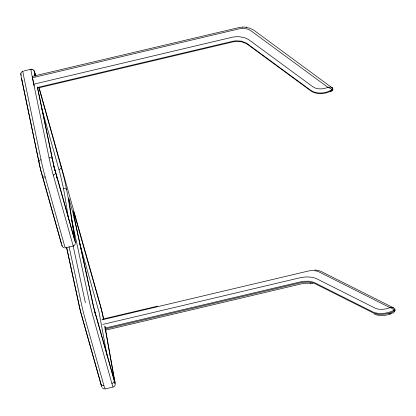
<?xml version="1.0" encoding="UTF-8"?>
<svg xmlns="http://www.w3.org/2000/svg" width="416" height="416" viewBox="0 0 416 416"><rect width="100%" height="100%" fill="white"/><g stroke="black" fill="none" stroke-linecap="round" stroke-linejoin="round"><path stroke-width="0.62" d="M101.832 386.677L101.826 386.828A11.502 0.463 76.7 0 1 101.624 386.641L80.714 312.452A11.414 0.463 76.7 0 1 79.903 309.13L66.518 247.328M332.171 90.631L331.64 91.203L330.288 91.312M115.263 384.259L114.821 385.798L114.052 386.61M20.847 74.485L21.18 72.41L22.838 71.219M75.582 243.573L74.292 245.534M37.227 87.558L232.211 41.418A19.739 16.458 -16.8 0 1 236.298 40.825L241.384 41.163L246.428 43.113L310.617 90.251C313.898 92.607 318.105 93.257 322.057 92.95A19.838 16.541 -16.8 0 0 328.073 91.634L331.958 89.809L332.738 88.847A1.243 1.035 -16.8 0 0 332.623 88.187L253.791 30.165L249.943 28.241L246.095 27.477M37.409 88.156L232.393 42.021A19.739 16.458 -16.8 0 1 236.48 41.428L241.566 41.766L246.61 43.716L310.799 90.854C314.08 93.205 318.287 93.86 322.239 93.548A19.838 16.541 -16.8 0 0 328.255 92.238L332.14 90.412L332.92 89.445A1.243 1.035 -16.8 0 0 332.805 88.79L331.557 87.786M104.978 328.125L299.967 281.991A19.739 11.58 -15 0 1 304.023 281.294L308.989 281.206L313.789 282.282L373.937 312.484L378.362 313.456L384.119 313.305A19.838 11.638 -15 0 0 390.125 311.964L394.082 310.388L394.924 309.639A1.243 0.728 -15 0 0 394.862 309.171L394.623 308.989L394.909 310.133M105.217 329.02L300.206 282.88A19.739 11.58 -15 0 1 304.262 282.183L309.223 282.095L314.028 283.171L374.176 313.373L378.602 314.345L384.358 314.194A19.838 11.638 -15 0 0 390.364 312.853L394.321 311.277L395.164 310.534A1.243 0.728 -15 0 0 395.101 310.066M391.685 313.669C386.168 315.546 379.74 316.529 374.239 314.054M105.648 330.158L301.766 283.78L304.845 283.296L310.575 283.218M23.988 70.923L30.924 69.285M34.206 86.039L32.438 77.73L239.756 28.694A14.95 12.464 -16.8 0 1 244.608 28.449L248.253 29.271L250.64 30.555L327.855 87.303L330.491 88.442L331.869 89.601M33.784 84.172L232.497 37.18A23.088 19.245 -16.8 0 1 239.985 36.806L244.566 37.705L248.472 39.484L312.827 86.746L315.5 88.14L318.755 88.842A15.402 12.839 -16.8 0 0 327.85 87.298L330.642 87.074L332.238 87.672M66.914 247.499L73.351 245.976M102.606 319.129L157.622 306.145M102.003 319.842L308.09 271.092A14.95 8.772 -15 0 1 312.868 270.598L316.384 270.951L318.625 271.721L389.974 307.637L392.038 308.334L394.035 310.237M102.825 324.407L300.3 277.701A23.088 13.546 -15 0 1 307.679 276.936L312.104 277.285L315.796 278.314L375.268 308.22L377.785 309.052L380.921 309.348A15.402 9.038 -15 0 0 389.969 307.632L392.902 307.611L394.576 308.838M104.915 329.763L106.148 329.472M105.071 388.955L113.116 387.052M242.622 27.061L246.839 27.201M242.866 27.024L238.727 27.622L32.235 76.419L32.438 77.73M34.346 71.308L33.124 69.607L31.096 69.243M31.221 69.238L32.079 69.228M314.803 269.953L318.105 270.358L320.778 271.279L393.624 307.876M391.643 313.17L393.676 312.832L394.358 311.438M310.404 283.202L312.91 283.587M64.277 247.905L63.232 247.52L62.015 245.835M104.036 388.976L102.18 387.837M33.93 70.366L34.559 71.802M100.875 383.604L80.761 312.14A8.523 0.343 76.7 0 1 79.851 308.422L66.643 247.307M332.358 87.906L332.54 88.509M331.958 89.809L332.14 90.412M100.672 306.956L73.679 211.697A17.43 0.702 76.7 0 0 73.455 211.895L75.062 220.886A16.51 0.666 76.7 0 0 76.04 225.586L93.252 305.25A8.523 0.343 76.7 0 0 94.162 308.974L114.431 380.858A8.627 0.348 76.7 0 0 114.587 380.999L104.816 326.472M37.294 86.918L53.378 164.008A11.502 0.463 76.7 0 0 54.278 167.742L75.265 242.33A11.414 0.463 76.7 0 0 75.504 242.741L68.604 198.099A17.124 0.692 76.7 0 1 68.962 198.708L72.935 212.815A17.124 0.692 76.7 0 1 74.152 217.802L93.304 305.958A11.414 0.463 76.7 0 0 94.115 309.28L115.024 383.469A11.502 0.463 76.7 0 0 115.227 383.661L104.936 326.076M35.792 75.956L34.97 73.065A11.123 0.447 76.7 0 0 34.284 71.245A10.676 0.432 76.7 0 0 34.242 71.396A11.123 0.447 76.7 0 0 34.752 74.641L35.027 76.003M39.343 88.566L100.558 305.984A11.123 0.447 76.7 0 1 102.185 312.478A10.676 0.432 76.7 0 1 102.586 314.21M39.026 88.031L63.357 175.042A17.43 0.702 76.7 0 1 64.844 181.314L67.501 194.043A16.51 0.666 76.7 0 1 68.104 197.402L74.885 240.016A8.523 0.343 76.7 0 1 74.615 239.559L54.205 166.977A8.627 0.348 76.7 0 1 53.534 164.18L37.622 87.838M41.366 107.084L58.947 169.53A13.78 0.556 76.7 0 1 63.45 188.49L64.308 192.842A13.78 0.556 76.7 0 1 64.808 195.64L68.598 219.294M79.264 241.686L99.003 311.99L107.026 355.228M53.492 165.376L54.928 170.482M31.231 69.67A13.78 0.556 76.7 0 0 31.902 75.145L49.072 157.851A13.78 0.556 76.7 0 0 53.232 175.094L72.192 242.434A13.78 0.556 76.7 0 0 73.476 245.534M113.194 386.734A13.78 0.556 76.7 0 1 111.899 383.432L92.934 316.092A13.78 0.556 76.7 0 1 89.128 300.492L72.774 224.666A13.78 0.556 76.7 0 0 71.895 220.73M23.119 71.396A13.78 0.556 76.7 0 0 23.863 77.048L41.033 159.754A13.78 0.556 76.7 0 0 45.193 176.998L64.152 244.338A13.78 0.556 76.7 0 0 65.452 247.692M105.154 388.851A13.78 0.556 76.7 0 1 103.854 385.336L84.895 317.996A13.78 0.556 76.7 0 1 81.089 302.396L69.077 246.714M38.178 158.205L40.134 167.352A8.627 0.348 76.7 0 0 40.804 170.144L61.214 242.731A8.523 0.343 76.7 0 0 61.485 243.183M20.992 74.552A11.123 0.447 76.7 0 0 20.862 74.433A10.676 0.432 76.7 0 0 20.847 74.677A11.123 0.447 76.7 0 0 21.351 77.813L39.978 167.18A11.502 0.463 76.7 0 0 40.877 170.908L61.864 245.502A11.414 0.463 76.7 0 0 62.104 245.908L62.052 244.946M94.271 310.19L94.505 311.059M394.082 310.388L394.326 311.298M94.635 311.563L94.916 312.655M95.056 313.227L95.191 313.804M95.462 314.938L95.586 315.505M85.394 302.765L73.096 245.762M23.031 85.264L22.001 80.309M23.15 85.836L28.517 111.68M28.636 112.258L30.545 121.446M30.664 122.023L32.692 131.784M32.812 132.361L33.883 137.53M34.003 138.102L36.031 147.867M36.15 148.439L38.059 157.628M103.454 318.906L103.402 318.635A8.247 0.333 76.7 0 0 100.672 306.966M101.65 385.268L101.722 385.741M20.8 73.455L20.826 74.022M38.802 161.881A2.756 1.555 -11.7 0 1 41.033 159.754M45.193 176.998A2.756 1.992 -15.7 0 1 42.125 175.677M103.854 385.336A2.756 1.992 -15.7 0 1 100.792 384.015M21.304 75.384A11.123 0.447 76.7 0 1 21.388 75.639M39.374 163.634A2.756 1.555 -11.7 0 1 39.25 163.374M41.746 173.722A2.756 1.992 -15.7 0 1 41.792 172.957M22.006 80.324A8.247 0.333 76.7 0 1 21.585 78.068M101.187 384.171A8.627 0.348 76.7 0 1 101.093 384.155M100.412 382.06A2.756 1.992 -15.7 0 1 100.459 381.295M114.192 380.843A2.756 1.992 -15.7 0 1 111.899 383.432M55.526 172.505A2.756 1.992 -15.7 0 1 53.232 175.094M49.072 157.851A2.756 1.555 -11.7 0 1 52.203 158.709M34.226 72.961A2.756 1.992 -15.7 0 1 35.282 74.157M102.601 314.267A11.123 0.447 76.7 0 1 103.735 319.493M114.951 381.545A2.756 2.205 -10.2 0 1 114.572 383.235M113.417 378.212A2.756 2.205 -10.2 0 1 114.374 379.413M75.01 215.821A2.756 1.992 -15.7 0 1 74.313 217.573M112.97 377.796A2.756 1.992 -15.7 0 1 113.807 378.888M74.209 216.533A2.756 1.903 -11.1 0 1 73.788 218.02M63.45 188.49A2.756 1.903 -11.1 0 1 66.648 189.691M61.246 166.941A2.756 1.992 -15.7 0 1 58.947 169.53M52.65 160.202A2.756 1.555 -11.7 0 1 52.629 160.8M54.304 169.458A2.756 1.992 -15.7 0 1 55.146 170.55M35.157 75.884A8.247 0.333 76.7 0 1 35.589 75.832M390.567 313.456A15.402 9.038 -15 0 1 389.064 313.924M56.332 175.791A13.78 0.556 76.7 0 1 56.987 178.454"/></g></svg>
